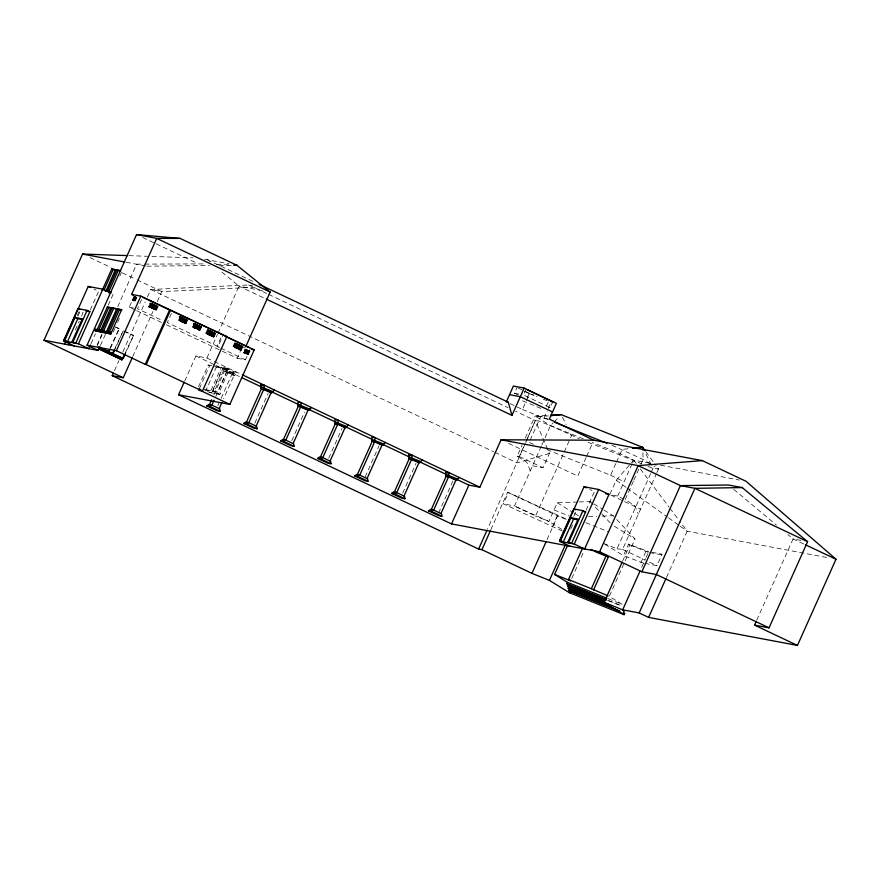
<?xml version="1.0" encoding="UTF-8"?>
<svg xmlns="http://www.w3.org/2000/svg" width="880" height="880" viewBox="0 0 880 880"><rect width="100%" height="100%" fill="white"/><g stroke="black" fill="none" stroke-linecap="round" stroke-linejoin="round"><path stroke-width="0.66" stroke-dasharray="4.4 3.3" d="M244.838 349.591L244.651 351.12L247.39 352.407L246.29 353.76L247.577 350.889L244.838 349.591L243.551 352.462L248.391 354.42L248.578 352.891L244.805 351.142L244.618 352.671L248.391 354.42M248.567 354.189L249.854 351.318L245.025 349.371L244.838 350.889L248.754 352.671L248.567 354.189L245.839 352.902L247.126 350.02M243.518 352.715L244.442 352.891L244.618 351.373L247.357 352.66L247.17 354.189L243.518 352.715L245.938 349.536M247.39 352.407L247.577 350.889M248.6 352.638L248.787 351.12L245.025 349.371M583.319 438.856L538.758 420.959L535.337 420.596L487.531 529.078M77.264 315.546L78.925 311.828L83.105 312.62L81.444 316.338M77.979 316.019L80.146 311.157M75.35 329.956L79.233 321.288M90.266 309.958L98.593 291.346L93.984 289.168M119.779 276.001L121.396 272.404M91.014 343.717L95.458 333.795M108.218 305.261L113.212 294.096M97.163 344.795L102.036 333.916M97.075 346.093L102.487 333.993M100.441 345.455L105.468 334.213M117.755 306.735L136.565 264.176L143.374 264.11M113.278 332.068L114.906 328.438M117.612 322.388L120.318 316.338M110.088 347.985L119.207 328.713L110 349.283M135.465 310.123L129.25 307.186L131.824 301.433M114.73 348.711L123.299 330.66L115.181 348.799M141.592 299.541L137.478 308.737L162.734 320.683M114.466 370.689L118.932 360.69M122.848 351.956L145.2 301.983M147.433 296.989L150.788 289.498L248.754 284.977L252.428 285.659M124.949 353.551L133.529 335.489L125.411 353.639M132.759 356.521L152.878 311.564M157.344 301.565L161.81 291.577L258.423 287.111M171.424 313.379L167.321 322.575L218.042 346.577L223.179 335.082M184.734 380.985L195.921 355.96L206.888 358.028L212.938 360.888M206.888 358.028L217.415 334.499M217.965 333.256L239.019 286.198L220.396 270.765M198.517 386.815L208.252 365.035L213.136 365.959M219.527 347.567L217.063 346.39L221.683 336.05M199.342 388.674L209.627 365.684L208.252 365.035M204.215 389.587L206.118 389.95L216.392 366.96L215.028 366.311L229.405 369.413L218.482 393.833L205.293 391.347M210.991 390.467L221.265 367.488L222.629 368.137L212.355 391.116L204.754 389.301L206.118 389.95M214.247 391.479L212.883 390.83L223.168 367.851L224.532 368.489L214.247 391.479L212.355 391.116M223.828 370.975L224.114 367.136L227.469 367.763L226.578 371.492L223.828 370.975L232.034 374.847L234.773 375.364L237.49 372.504L234.135 371.877L224.114 367.136M213.895 394.801L224.444 371.217L226.875 371.679L234.168 375.122L223.619 398.706M212.883 390.83L217.756 391.743L228.041 368.764M215.776 396.506L226.875 371.679M209.297 392.491L219.857 394.482L220.495 393.041L217.756 391.743M222.343 351.241L237.237 358.281L240.317 351.395M217.844 405.702L218.955 403.216M221.177 398.255L231.726 374.66L234.168 375.122M232.034 374.847L234.135 371.877M244.618 352.671L245.905 349.789M244.772 352.693L246.059 349.822M247.511 353.991L248.787 351.12M237.237 358.281L245.465 359.832L250.602 348.337M254.804 423.192L268.136 393.404M291.775 440.682L304.546 412.137M328.735 458.172L342.067 428.384M365.145 476.905L379.027 445.874M402.655 493.163L415.987 463.364M438.515 513.139L452.947 480.865M518.155 395.01L514.481 393.261L517.055 387.519M525.998 389.202L523.424 394.955L550.187 407.616L552.761 401.874M527.241 397.914L529.298 393.316L534.138 395.263M510.059 403.612L522.445 409.486L529.518 393.679L537.108 396.726M530.299 470.789L526.768 462.22L517.132 456.28L522.038 445.313M525.305 437.998L535.117 416.064L549.483 415.283M517.132 456.28L519.277 456.511L525.162 443.344M527.307 438.548L525.701 442.145L529.122 442.508L534.215 444.554M527.846 437.36L535.337 420.596L515.493 411.202M530.189 440.11L540.683 416.647L548.394 415.899M490.842 529.705L507.606 492.228L566.269 519.101M548.152 402.248L546.095 406.846L550.187 407.616M562.386 531.091L503.382 503.888L508.519 492.404M522.445 409.486L543.95 418.121L547.162 410.938M548.262 408.474L550.462 403.557M541.266 446.259L514.547 505.989L503.382 503.888M541.816 445.049L544.533 438.955M545.083 437.734L550.528 425.557L553.212 422.829M532.543 465.773L543.026 467.742L549.45 453.387L535.337 420.596M561.715 529.331L548.911 521.444L514.547 505.989L535.524 516.065L571.505 435.633L569.096 430.694M577.786 501.985L557.271 502.777L548.911 521.444L535.524 516.065M552.299 527.043L557.436 515.548M547.041 539.649L557.656 515.911L566.39 519.42M586.08 457.534L577.775 476.102L506.011 442.145M586.641 456.291L592.735 442.673M573.782 516.307L575.96 511.445M570.757 529.034L573.32 523.292M586.08 510.246L594.407 491.634L589.798 489.456M546.942 449.658L610.599 475.233L615.945 463.265M616.484 462.066L622.16 449.372L628.584 448.745M571.758 578.413L583.825 551.419M649.781 463.188L633.732 460.163L616.198 480.227L609.774 494.593L617.661 496.078L624.074 499.158M617.661 496.078L632.126 463.76M632.654 462.561L633.732 460.163L620.235 453.684L592.229 442.431M633.325 481.393L625.152 499.675L634.788 505.604L638.319 514.173M633.875 480.172L638.781 469.205M640.959 464.321L643.137 459.448L642.851 451.396M603.614 543.422L617.001 548.801L650.771 473.308M651.321 472.065L652.982 468.358L645.128 452.309M617.001 548.801L622.567 549.384L656.381 473.803M656.92 472.582L658.548 468.941L656.964 466.785M643.566 563.145L623.425 555.621L628.573 544.126L648.714 551.65M622.589 561.165L629.86 544.929L628.573 544.126M616.77 519.574L634.997 538.923L609.29 596.387L622.193 604.329L621.544 605.759L607.563 600.149M640.893 562.639L646.03 551.144M641.685 567.358L645.59 558.613M646.151 557.37L647.823 553.619M644.908 563.398L656.975 565.664L662.123 554.18L650.056 551.903M666.479 577.434L687.159 531.212L679.756 521.378M756.778 620.114L793.089 538.934L787.886 534.578M247.159 349.767L244.739 352.946L245.652 353.122L246.246 349.602L249.887 351.065L247.478 354.244M246.257 354.013L247.357 352.66M554.103 421.916L559.449 416.46M549.45 453.387L517.143 462.869L494.791 452.298M579.15 501.941L590.095 501.523L602.756 509.322M588.5 516.648L596.706 516.329M602.184 516.12L613.118 515.702L615.857 518.606M146.839 266.167L209.583 265.529M219.131 265.43L232.771 265.298M144.738 264.099L204.622 263.901M128.909 255.651L192.995 257.84M216.711 264.407L231.484 265.023M204.523 259.171L229.053 263.78M126.181 262.273L145.585 265.925M262.383 290.598L239.019 286.198L265.067 298.529M129.25 307.186L133.958 308.066M514.481 393.261L522.148 394.713M249.887 351.065L248.974 350.889L248.787 352.418L246.059 351.12M217.063 346.39L218.042 346.577M543.95 418.121L547.987 418.88M214.5 366.608L229.405 369.413M660.484 465.201L739.387 480.062M204.666 390.06L220.495 393.041M801.009 540.419L793.089 538.934L804.122 544.148M826.617 557.469L687.159 531.212L679.481 525.701M649.649 552.607L663.586 555.225M543.433 399.267L547.228 400.796M540.837 408.397L521.939 400.543M548.328 419.716L540.683 416.647L535.117 416.064L550.528 425.557L579.15 438.702M611.974 445.28L643.137 459.448L651.706 464.728M588.06 442.277L641.531 463.749M647.889 466.312L652.982 468.358L658.548 468.941L653.928 466.092M554.059 509.96L569.316 516.087M585.86 522.731L608.751 531.927M629.86 544.929L648.384 552.365M608.201 598.708L622.193 604.329M607.574 600.424L621.566 606.045M518.276 388.102L529.298 393.316M524.557 391.336L529.518 393.679M252.835 281.336L206.954 259.622L210.056 262.196M248.754 284.977L267.366 293.777M268.598 294.371L508.046 407.682M142.681 237.479L154.957 243.287M156.178 243.87L197.901 263.615M611.006 495.176L623.315 501.006M624.547 501.589L640.563 509.157M519.277 456.511L543.026 467.742M89.98 257.576L111.034 267.542M122.188 272.822L135.806 279.268M137.049 279.851L161.81 291.577L150.788 289.498L493.548 451.704M242.374 346.797L245.113 348.084M220.77 348.15L245.465 359.832M136.697 310.706L161.524 322.454M166.485 324.808L221.1 350.647M507.606 492.228L557.656 515.911M622.567 549.384L644.688 559.856M649.605 562.177L656.975 565.664M214.148 361.46L241.164 374.242M195.921 355.96L214.533 364.771M215.776 365.354L239.349 376.508M226.578 371.492L234.773 375.364M115.654 327.03L119.207 328.713M124.432 331.188L133.529 335.489M115.192 326.942L118.745 328.625M123.981 331.111L133.067 335.412M218.482 393.833L219.857 394.482M610.599 475.233L624.096 481.712M603.911 510.026L613.118 515.702M614.262 526.163L634.997 538.923M557.271 502.777L573.386 512.699M574.541 513.414L580.305 516.956M604.78 544.137L623.425 555.621M616.198 480.227L625.966 487.245M627.055 488.026L667.436 517.044M668.525 517.836L678.392 524.92M733.689 489.357L776.424 525.019M590.095 501.523L601.029 513.128M601.942 514.096L611.963 524.744M633.732 460.163L636.196 463.441M640.31 468.908L669.075 507.166M669.889 508.255L678.931 520.278M645.876 451.682L656.172 465.707M562.441 417.12L566.071 424.523M247.544 352.44L247.357 353.958L248.633 351.087L247.544 352.44M247.753 350.658L247.566 352.187L248.666 350.834L247.753 350.658M227.216 370.051L224.477 369.534L235.411 373.934L227.216 370.051"/><path stroke-width="1.32" d="M132.198 357.775L123.266 377.762L44 340.252L82.555 254.067L127.545 255.596M63.822 340.252L77.957 308.649L87.098 310.365L89.837 311.663L75.702 343.266L72.05 341.803L82.335 318.813L75.02 317.438L64.735 340.428L63.822 340.252L66.561 341.539L63.811 341.033L88.231 286.44L102.85 289.201L110.913 293.007M64.526 344.025L65.626 341.55M64.735 340.428L67.474 341.715L77.748 318.736L82.621 319.649M68.706 344.806L69.817 342.331M72.963 341.968L87.098 310.365M102.168 290.466L111.815 268.917L115.5 269.61L105.864 291.159L107.228 291.412L116.875 269.874L120.56 270.567M75.702 343.266L78.441 343.783L102.85 289.201M104.071 289.916L113.179 269.566L115.632 270.028M108.603 292.061L118.239 270.512L120.692 270.974M108.911 292.897L109.56 291.467L110.924 292.105M99.88 346.709L98.208 350.449L87.065 345.191L136.543 234.575L180.136 238.414L236.863 265.254L270.171 292.061L245.663 346.841M97.075 329.934L107.36 306.955L116.765 308.726L106.48 331.705L107.855 331.969L118.129 308.979L121.66 309.65L110.737 334.07L95.073 330.726L95.711 329.296L111.375 332.629M90.464 344.96L88.803 348.689L78.441 343.783M111.078 308.044L108.724 307.604L98.439 330.583L95.711 329.296M100.606 330.605L110.88 307.615M101.97 330.858L112.255 307.879L116.996 309.155M103.334 331.507L113.619 308.528M109.219 332.618L119.493 309.628L121.847 310.068M95.073 330.726L109.362 333.421L110.011 331.98M133.485 295.262L131.659 294.404L156.717 238.381L180.136 238.414M125.411 353.639L123.244 358.479L108.46 351.615L110 349.283M112.563 353.551L114.191 349.921M113.025 353.639L114.642 350.009M87.065 345.191L116.38 350.702L140.8 296.12L226.831 336.556L202.411 391.138L201.432 390.951L229.834 404.393L254.243 349.811L225.852 336.369L226.831 336.556M622.842 610.225L624.129 611.017L623.491 612.458L624.778 613.25L624.14 614.691L569.448 592.713L549.428 580.393L531.949 573.364L481.91 549.681L478.588 549.065L112.233 375.683L113.344 373.186M99.088 349.041L121.693 359.744L122.331 358.303L123.244 358.479M121.693 359.744L124.41 354.761M150.854 303.49L149.567 306.361L151.58 305.569L150.854 303.49L149.941 303.314L150.656 305.393L154.044 304.997L152.757 307.868L152.031 305.789M151.844 307.692L153.12 304.821L151.118 305.613L151.844 307.692L155.221 307.296L154.495 305.206L153.582 305.041L152.724 306.955M153.208 308.088L154.495 305.206M156.772 306.548L155.485 309.419L154.759 307.34M116.38 350.702L145.244 364.364L169.664 309.782M145.244 364.364L146.223 364.551L170.643 309.958M181.72 320.397L182.578 318.483L183.491 318.659L182.204 321.53L181.489 319.44L180.565 319.275M186.219 320.21L184.943 323.081L185.856 323.257L187.132 320.375L185.13 321.167L185.856 323.257M195.767 327.041L196.625 325.127L197.538 325.303L196.251 328.174L195.536 326.095L194.161 325.71M199.419 328.768L200.266 326.854L201.179 327.03L199.903 329.901L199.177 327.822L198.264 327.646L200.266 326.854M456.467 479.259L468.875 485.133L479.842 487.201L501.05 439.791L638.165 465.608L680.405 485.606L728.475 485.012L742.192 487.586L807.598 541.662L769.043 627.847L656.359 574.519L641.861 571.791L599.61 551.793L451.528 523.919L178.574 394.746L184.173 382.228M206.195 333.146L207.482 330.275L208.208 332.354L209.121 332.53L208.395 330.44L207.119 333.311L206.195 333.146L208.208 332.354M209.814 333.696L210.672 331.782L215.116 333.333L212.19 333.949L211.464 331.859L215.116 333.333M210.276 333.905L211.134 331.991L212.047 332.167L212.762 334.246L210.76 335.038L212.047 332.167M213.466 335.423L214.313 333.498L215.226 333.674L213.95 336.545L213.037 336.38M199.342 388.674L198.704 390.104L201.333 390.599M200.068 390.753L200.706 389.312M233.464 346.324L234.751 343.453L235.477 345.532L236.39 345.708L235.664 343.629L234.388 346.5L233.464 346.324L235.477 345.532M211.673 399.762L209.451 404.734L211.882 405.196L214.104 400.224M237.083 346.874L237.941 344.96L239.316 345.345L240.031 347.435L238.029 348.227L239.316 345.345M237.545 347.094L238.403 345.18L239.118 347.259L242.495 346.863L241.219 349.734L240.306 349.558M240.735 348.601L241.582 346.687L242.495 346.863M219.175 408.639L221.947 402.435M274.45 389.994L271.733 392.865L263.538 388.982L264.429 385.253L261.074 384.626L260.799 388.465L271.128 392.612L256.135 426.129M246.411 422.224L261.404 388.707M263.846 389.169L248.853 422.686L245.806 421.982L243.727 423.412L253.748 428.153L257.103 428.78L256.74 426.382L248.545 422.499L247.082 424.039L243.727 423.412M300.498 406.472L301.389 402.743L298.045 402.116L297.759 405.955L308.704 410.355L311.41 407.484M300.806 406.659L285.813 440.176L283.371 439.714L298.364 406.197L300.806 406.659L308.088 410.113L293.095 443.63M337.062 424.556L334.719 423.445L335.005 419.606L338.36 420.244L337.458 423.962L345.664 427.845L348.381 424.985M335.324 423.698L320.331 457.215L322.773 457.666L337.766 424.149L345.059 427.603L330.066 461.12M371.679 440.946L371.965 437.096L375.32 437.734L374.429 441.452L371.679 440.946L374.726 442.332M374.726 441.639L359.733 475.156L357.302 474.705L372.295 441.188L374.726 441.639L382.019 445.093L367.026 478.61M385.341 442.475L382.624 445.335L374.429 441.452M422.301 459.965L419.584 462.825L411.389 458.953L412.28 455.224L408.925 454.597L408.65 458.436L418.979 462.583L403.986 496.1M409.255 458.678L394.262 492.195L396.704 492.657L411.686 459.14M445.61 475.926L445.896 472.087L449.24 472.714L448.349 476.443L445.61 475.926L449.119 477.587M448.657 476.63L433.664 510.147L431.222 509.685L446.215 476.168L448.657 476.63L455.939 480.073L440.946 513.59M459.261 477.455L456.555 480.326L448.349 476.443M451.528 523.919L468.875 485.133M266.31 299.123L511.973 415.371L524.183 388.08L556.402 403.337L549.34 419.133L593.835 440.198L702.35 460.625L746.075 481.316L836 559.229L797.445 645.425L648.604 617.397L639.155 612.931L622.688 609.829L604.153 602.382L622.039 562.408M478.588 549.065L486.97 530.321M481.91 549.681L490.292 530.948M531.949 573.364L545.919 542.146M559.636 540.54L573.771 508.937L582.912 510.664L585.64 511.951L571.505 543.554L567.864 542.091L578.138 519.101L570.834 517.726L560.549 540.716L559.636 540.54L562.364 541.838L559.625 541.321L584.045 486.739L598.664 489.489L609.026 494.384L584.606 548.977M560.549 540.716L563.288 542.003L573.562 519.024L578.435 519.937M549.428 580.393L565.07 545.413M568.777 542.256L582.912 510.664M606.925 598.202L567.501 582.362L554.598 574.42L567.446 545.688M571.505 543.554L574.255 544.071L598.664 489.489M554.598 574.42L570.658 580.866L568.502 579.535L582.769 547.635M606.309 599.918L568.139 584.584L566.852 583.792L567.501 582.362M604.406 601.128L568.788 586.817L567.501 586.025L568.139 584.584M610.137 605.396L569.437 589.05L568.15 588.258L568.788 586.817M619.696 611.204L570.086 591.283L568.799 590.491L569.437 589.05M569.448 592.713L570.086 591.283M599.61 551.793L638.165 465.608L702.35 460.625M608.08 595.892L591.371 588.72L606.188 555.599L590.942 549.472M593.527 590.051L608.344 556.919L606.188 555.599M622.688 609.829L640.002 571.109M641.861 571.791L680.405 485.606L694.914 488.334L742.192 487.586M639.155 612.931L694.914 488.334L807.598 541.662M648.604 617.397L665.918 578.677M797.445 645.425L754.545 625.119L756.217 621.368M206.767 405.911L210.122 406.549L211.585 405.009L219.78 408.881L220.143 411.29L216.788 410.663L206.767 405.911L208.835 404.492L211.585 405.009M280.698 440.902L284.042 441.529L285.505 439.989L293.711 443.872L294.063 446.27L290.719 445.643L280.698 440.902L282.766 439.472L285.505 439.989M317.658 458.392L321.002 459.019L322.465 457.479L330.671 461.362L331.023 463.771L327.679 463.133L317.658 458.392L319.726 456.962L322.465 457.479M354.618 475.882L357.973 476.52L359.436 474.969L367.631 478.852L367.994 481.261L364.639 480.623L354.618 475.882L356.686 474.463L359.436 474.969M391.578 493.372L394.933 494.01L396.396 492.47L404.591 496.342L404.954 498.751L401.599 498.124L391.578 493.372L393.657 491.953L396.396 492.47M428.549 510.873L431.893 511.5L433.356 509.96L441.562 513.843L441.914 516.241L438.57 515.614L428.549 510.873L430.617 509.443L433.356 509.96M153.923 304.645L150.997 305.261L153.923 304.645L151.184 303.358L151.91 305.437M148.775 306.537L151.69 305.921L152.416 308L148.775 306.537L152.416 308M149.688 306.702L151.69 305.921M152.295 307.912L155.221 307.296M152.416 308.264L155.342 307.637L156.068 309.727L152.416 308.264L156.068 309.727M155.551 307.164L157.564 306.372L154.825 305.074L155.551 307.164L154.638 306.988L156.651 306.196L154.825 305.338M153.329 308.429L155.342 307.637M182.457 318.131L180.455 318.923L181.368 319.099L180.642 317.02L179.729 316.844L183.37 318.307L179.025 320.023L180.301 317.152L181.027 319.231L180.114 319.055L179.388 316.976M181.148 319.572L179.146 320.364L181.874 321.662L181.148 319.572L180.235 319.407L180.961 321.486L181.874 321.662M181.489 319.44L183.491 318.659M187.022 320.034L184.096 320.65L187.022 320.034L184.283 318.736L185.009 320.826M184.668 320.958L182.666 321.739L183.953 318.868L184.668 320.958L183.755 320.782M184.789 321.299L182.787 322.091L185.515 323.389L184.789 321.299L183.876 321.134L184.602 323.213L185.515 323.389M196.504 324.786L194.502 325.578L197.417 324.951L193.776 323.488L197.417 324.951M194.612 325.919L196.625 325.127M195.195 326.227L193.182 327.019L195.921 328.306L195.195 326.227L194.282 326.051L195.008 328.141L195.921 328.306M195.536 326.095L197.538 325.303M201.069 326.678L198.143 327.294L201.069 326.678L198.33 325.391L199.056 327.47M198.715 327.602L196.713 328.394L198 325.523L198.715 327.602L197.802 327.426M198.836 327.954L196.834 328.735L199.562 330.033L198.836 327.954L197.923 327.778L198.649 329.857L199.562 330.033M199.177 327.822L201.179 327.03M210.551 331.43L208.549 332.222L211.464 331.606L207.823 330.143L211.464 331.606M210.672 331.782L208.659 332.574L211.585 331.947L210.298 334.829L209.583 332.739M207.119 333.311L209.121 332.53M209.242 332.871L207.229 333.663L209.968 334.95L209.242 332.871L208.329 332.695L209.055 334.785L209.968 334.95M212.19 333.949L214.192 333.157M212.311 334.29L214.313 333.498M212.883 334.598L210.881 335.39L213.609 336.677L212.883 334.598L211.97 334.422L212.696 336.512L213.609 336.677M211.134 331.991L211.849 334.081L215.226 333.674M237.82 344.619L235.818 345.4L238.733 344.784L235.092 343.321L238.733 344.784M237.941 344.96L235.928 345.752L238.854 345.136L237.567 348.007L236.852 345.928M234.388 346.5L236.39 345.708M236.511 346.06L234.498 346.841L237.237 348.139L236.511 346.06L235.598 345.884L236.324 347.963L237.237 348.139M241.461 346.335L239.459 347.127L242.385 346.511L238.733 345.048L242.385 346.511M239.58 347.479L241.582 346.687M240.152 347.776L238.15 348.568L240.878 349.866L240.152 347.776L239.239 347.611L239.965 349.69L240.878 349.866M550.957 415.646L561.242 414.645L642.708 447.37L645.084 450.604M632.434 448.371L642.708 447.37L643.918 449.845M550.792 415.217L561.242 414.645M234.135 265.276L236.863 265.254L234.256 264.759M501.05 439.791L593.835 440.198M234.168 265.144L236.863 265.254M136.543 234.575L156.717 238.381L270.171 292.061M82.555 254.067L124.861 262.031M131.659 294.404L140.8 296.12M104.555 290.521L109.56 291.467M524.183 388.08L513.403 386.056L506.33 401.852L508.266 402.215L511.973 415.371M85.921 310.926L89.837 311.663M550.715 401.489L552.761 401.874L527.219 389.785M509.553 394.669L520.322 396.704L552.552 411.95M251.636 349.316L254.243 349.811M67.474 341.715L74.778 343.09L72.05 341.803M44 340.252L98.208 350.449M261.437 387.024L272.382 391.424M298.397 404.525L309.342 408.914M112.233 375.683L123.266 377.762M335.368 422.015L346.302 426.404M334.719 423.445L337.766 424.149M178.574 394.746L229.834 404.393M372.328 439.505L383.262 443.905M605.616 493.746L609.026 494.384M409.288 456.995L420.233 461.395M446.248 474.485L457.193 478.885M583.033 511.467L585.64 511.951M563.288 542.003L570.592 543.378L567.864 542.091M754.545 625.119L769.043 627.847M554.686 422.268L606.881 443.234M595.639 551.815L608.344 556.919M568.502 579.535L591.371 588.72M566.852 583.792L606.287 599.632M567.501 586.025L604.384 600.842M568.15 588.258L608.85 604.604M568.799 590.491L619.674 610.929M259.028 284.273L508.266 402.215M805.354 544.731L836 559.229M584.045 486.739L586.344 487.828M116.875 269.874L118.239 270.512M111.815 268.917L113.179 269.566M223.179 335.082L142.615 297.242M224.675 336.072L249.37 347.754M180.642 317.02L183.37 318.307M184.283 319L186.098 319.858M198.33 325.644L200.145 326.513M151.184 303.611L153.01 304.48M193.182 327.272L195.008 328.141M207.229 333.916L209.055 334.785M210.87 335.643L212.696 336.512M234.498 347.105L236.324 347.963M238.139 348.832L239.965 349.69M573.771 508.937L575.597 509.806M88.231 286.44L90.53 287.529M570.834 517.726L573.562 519.024M118.129 308.979L119.493 309.628M107.36 306.955L108.724 307.604M242.385 374.825L479.842 487.201M261.074 384.626L263.307 385.682M408.925 454.597L411.158 455.642M445.896 472.087L448.118 473.143M241.824 377.685L261.679 387.079M271.601 391.776L298.903 404.69M308.825 409.387L336.116 422.312M344.806 426.415L372.097 439.34M382.03 444.037L409.321 456.951M419.254 461.648L446.545 474.562M77.957 308.649L79.783 309.507M574.255 544.071L584.595 548.966M559.625 541.321L569.976 546.216M109.362 333.421L110.737 334.07M75.02 317.438L77.748 318.736M146.223 364.551L202.411 391.138M99.451 347.215L108.922 351.703M98.549 347.05L122.331 358.303M98.362 348.568L122.144 359.832M210.122 406.549L220.143 411.29M247.082 424.039L257.103 428.78M284.042 441.529L294.063 446.27M321.002 459.019L331.023 463.771M357.973 476.52L367.994 481.261M394.933 494.01L404.954 498.751M431.893 511.5L441.914 516.241M63.811 341.033L74.173 345.928M604.153 602.382L624.14 614.691M239.646 345.213L240.372 347.303M240.493 347.644L241.219 349.734M236.005 343.497L236.731 345.576M212.377 332.035L213.103 334.114M213.224 334.466L213.95 336.545M208.736 330.308L209.462 332.398M194.689 323.664L195.415 325.743M153.582 305.041L154.308 307.12M154.429 307.472L155.144 309.551M150.777 305.745L151.503 307.824M642.708 447.37L642.807 450.054M133.914 298.98L133.727 300.498L132.814 300.322L133.914 298.98M134.123 297.198L132.836 300.069L134.123 297.198M134.09 298.749L133.903 300.278L135.19 297.396L134.09 298.749M134.31 296.978L134.123 298.496L135.223 297.143L134.31 296.978M135.124 299.2L134.937 300.729L134.024 300.553L135.124 299.2M135.344 297.429L134.057 300.3L135.344 297.429M135.311 298.98L135.124 300.498L136.411 297.627L135.311 298.98M135.531 297.198L135.344 298.727L136.444 297.374L135.531 297.198M157.685 306.724L156.398 309.595L155.672 307.505L157.685 306.724M194.348 323.796L193.072 326.667L195.074 325.875L194.348 323.796"/></g></svg>
